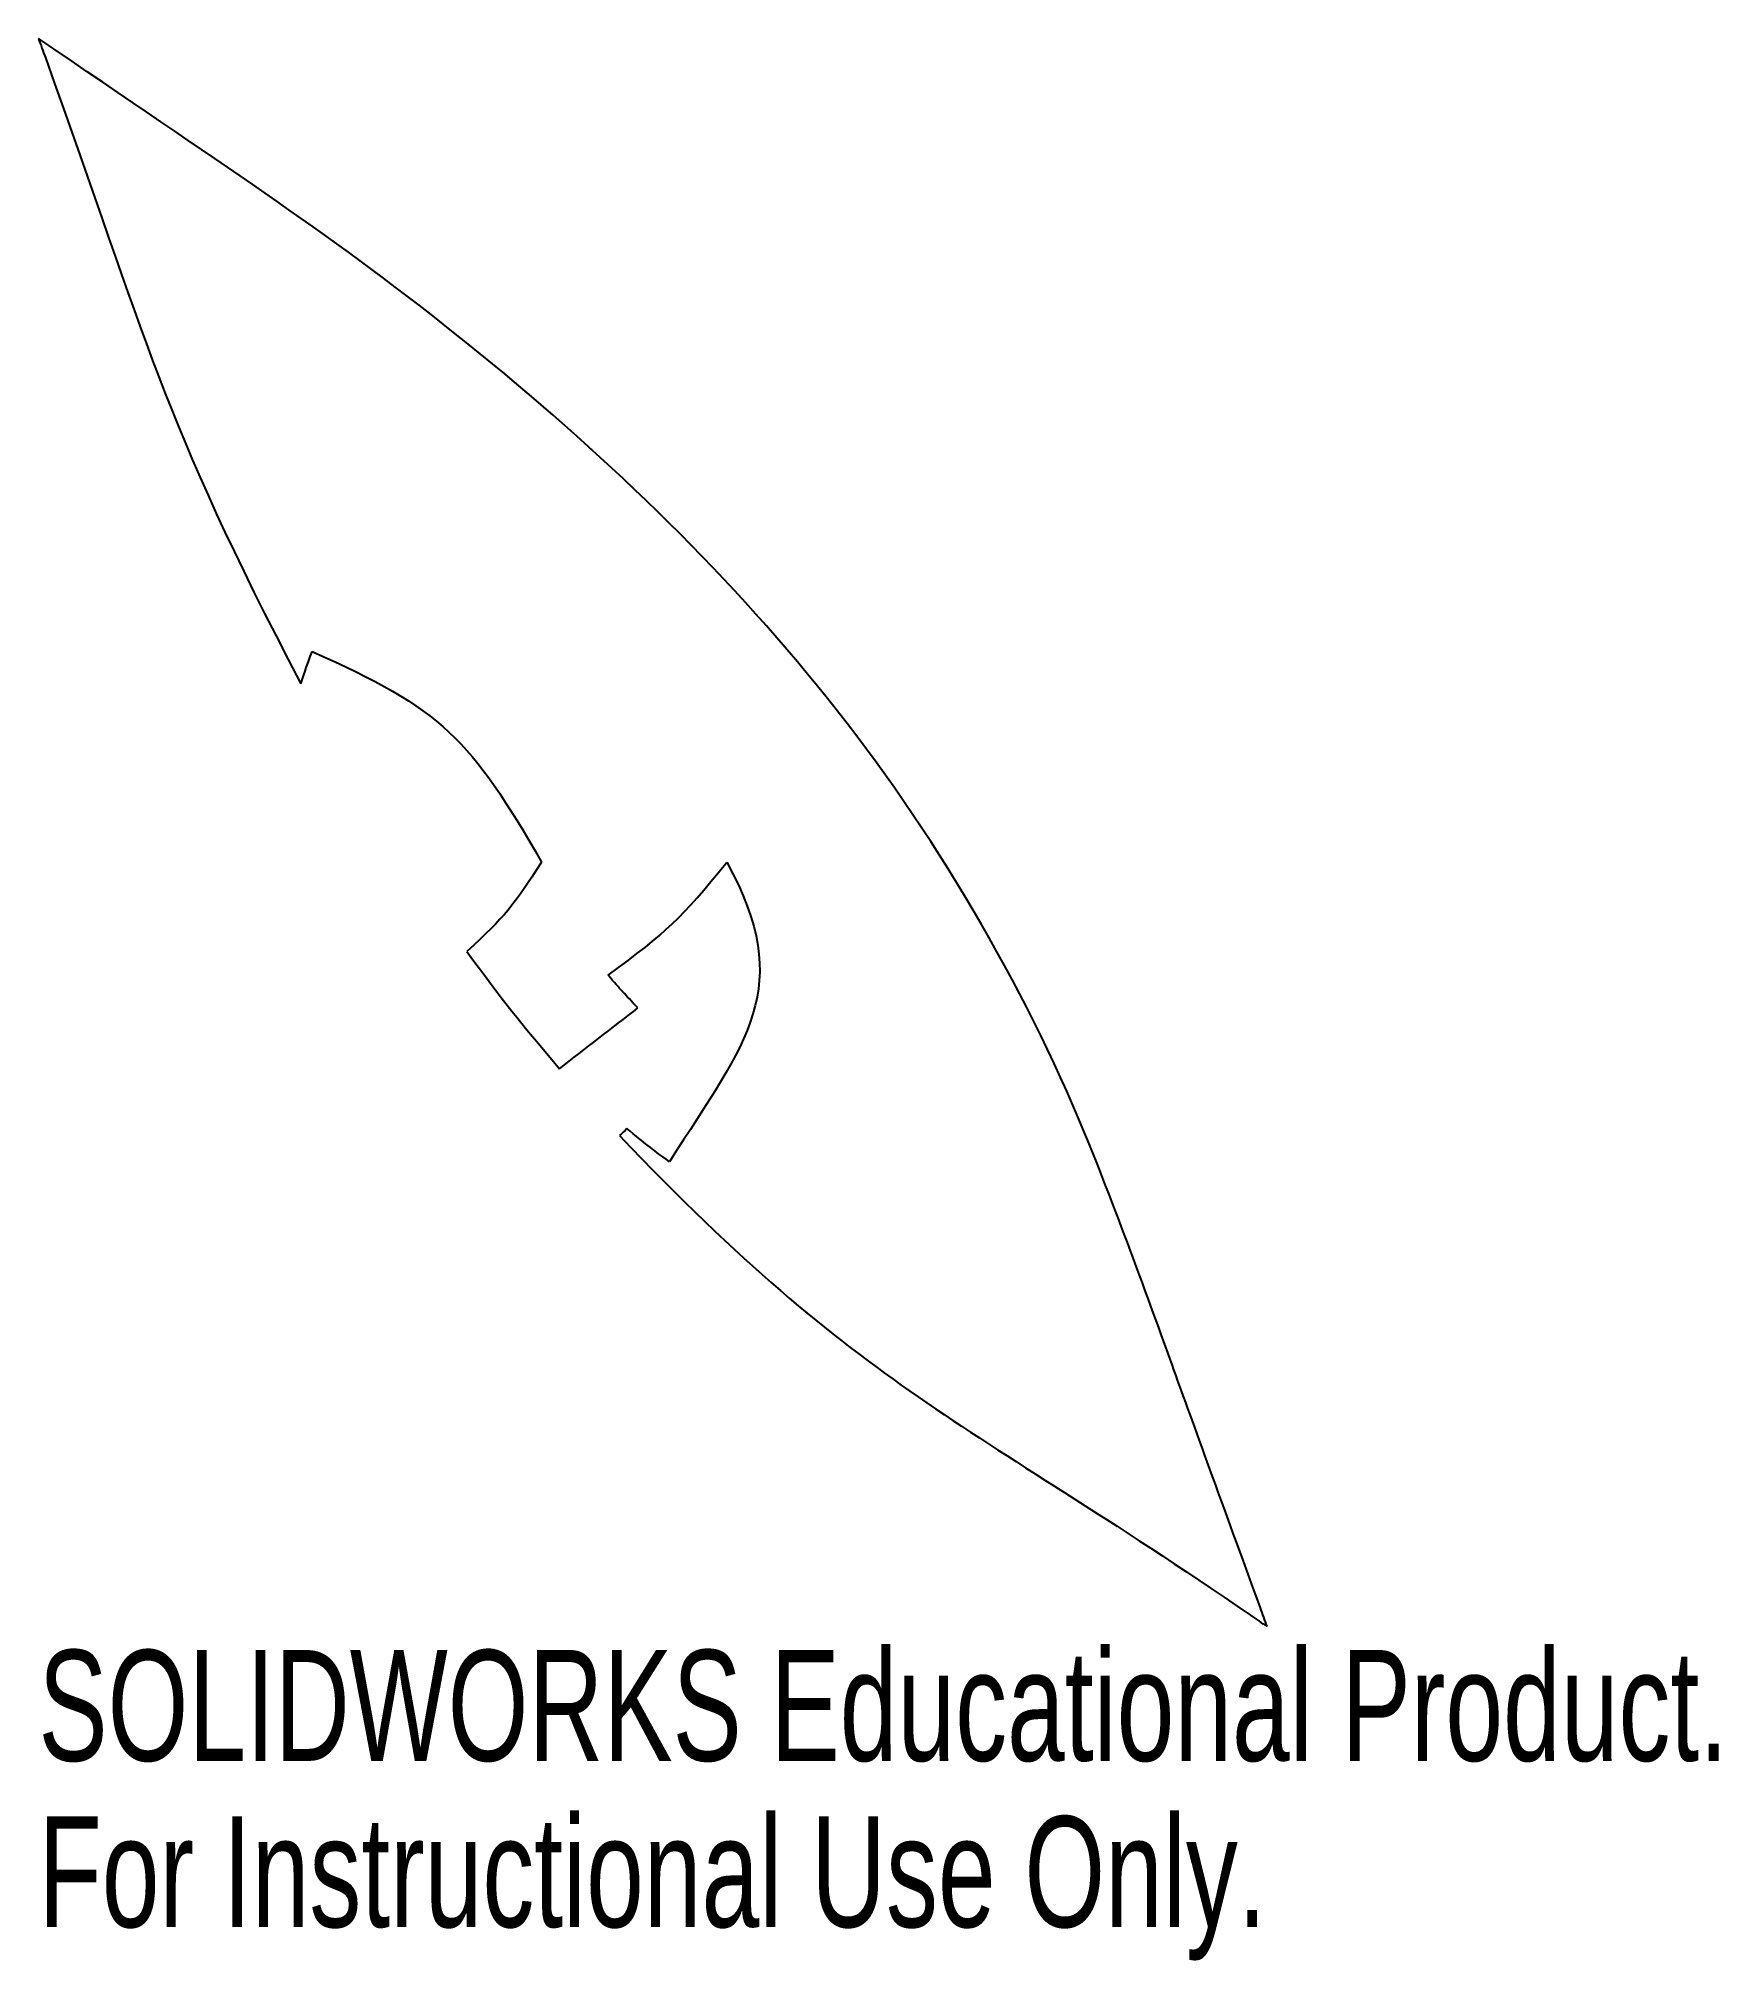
# Model space of a CAD drawing. Header units: millimetres. Extents: x 0.7 to 74, y -84.7 to -0.9.
import ezdxf

# ---------------------------------------------------------------- set-up
doc = ezdxf.new("R2010")
doc.units = ezdxf.units.MM
doc.styles.add('SLDTEXTSTYLE0', font='TXT', dxfattribs={"width": 0.7})

msp = doc.modelspace()

# ---------------------------------------------------------------- linework, layer by layer
at = {"color": 7, "linetype": 'Continuous', "lineweight": 25}
for points in [[(1.435, -1.406), (1.19, -1.239), (0.945, -1.072), (0.7, -0.905)], [(0.7, -0.905), (0.801, -1.184), (0.901, -1.463), (1.001, -1.742)], [(1.001, -1.742), (5.443, -14.088), (6.048, -17.429), (12.141, -29.049)], [(12.141, -29.049), (12.351, -28.421), (12.406, -28.264), (12.634, -27.642)], [(12.634, -27.642), (18.269, -30.118), (19.577, -31.486), (22.637, -36.826)], [(22.637, -36.826), (21.413, -38.73), (21.053, -39.191), (19.387, -40.725)], [(25.542, -41.762), (28.11, -39.871), (28.713, -39.307), (30.722, -36.83)], [(30.722, -36.83), (33.723, -42.316), (31.583, -44.631), (28.219, -49.893)], [(19.387, -40.725), (21.101, -43.056), (21.549, -43.627), (23.421, -45.833)], [(26.843, -43.185), (26.253, -42.564), (26.108, -42.406), (25.542, -41.762)], [(23.421, -45.833), (24.562, -44.95), (25.703, -44.068), (26.843, -43.185)], [(26.36, -48.446), (26.254, -48.548), (26.148, -48.65), (26.042, -48.752)], [(28.219, -49.893), (27.376, -49.271), (27.17, -49.11), (26.36, -48.446)], [(26.042, -48.752), (36.662, -59.899), (40.989, -61.026), (53.563, -69.672)], [(54.283, -70.166), (54.184, -69.892), (54.085, -69.618), (53.986, -69.345)], [(53.563, -69.672), (53.803, -69.837), (54.043, -70.001), (54.283, -70.166)]]:
    msp.add_open_spline(points, degree=3, dxfattribs=at)
msp.add_open_spline([(53.986, -69.345), (52.31, -64.731), (51.051, -61.285), (49.385, -56.642), (47.644, -51.837), (43.682, -42.219), (39.731, -35.448), (30.5, -23.939), (25.203, -18.871), (13.634, -9.563), (9.054, -6.611), (1.435, -1.406)], degree=3, knots=[0, 0, 0, 0, 0.125, 0.125, 0.25, 0.25, 0.5, 0.5, 0.75, 0.75, 1, 1, 1, 1], dxfattribs=at)

# ---------------------------------------------------------------- texts
at = {"color": 7, "linetype": 'Continuous', "char_height": 4.83362, "attachment_point": 1, "style": 'SLDTEXTSTYLE0'}
for s, insert in [('SOLIDWORKS Educational Product.', (0.7, -71.186)), ('For Instructional Use Only.', (0.7, -78.436))]:
    msp.add_mtext(s, dxfattribs=dict(at, insert=insert))

doc.saveas('drawing.dxf')
